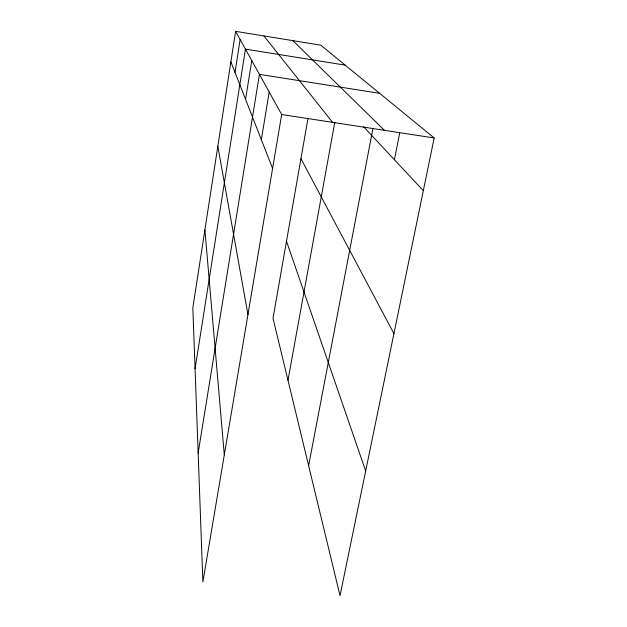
<?xml version="1.0" encoding="UTF-8"?>
<svg xmlns="http://www.w3.org/2000/svg" width="627" height="627" viewBox="0 0 627 627"><rect width="100%" height="100%" fill="white"/><g stroke="black" fill="none" stroke-linecap="round" stroke-linejoin="round"><path stroke-width="0.94" d="M235.603 31.35L192.834 307.865L202.874 581.966L281.68 114.529L235.603 31.35L320.805 45.175L434.166 137.971L340.03 595.65L273.011 318.328L307.99 118.409M235.007 72.371L240.133 39.525M195.06 368.786L245.447 49.118L345.163 65.122M245.572 99.387L251.772 60.537M198.148 453.055L259.429 74.354L379.641 93.337M261.341 139.696L269.202 92.004M287.981 380.268L334.81 122.21M308.617 465.665L372.9 128.645M394.422 159.728L399.689 133.018M281.68 114.529L434.166 137.971M292.872 40.645L384.429 130.322M363.652 126.795L423.327 190.671M263.904 35.943L332.592 122.359M300.952 158.662L393.921 333.635M230.885 61.846L272.588 168.451M286.5 241.23L365.666 471.002M217.828 146.271L247.947 314.582M204.896 229.858L224.301 454.841"/></g></svg>
